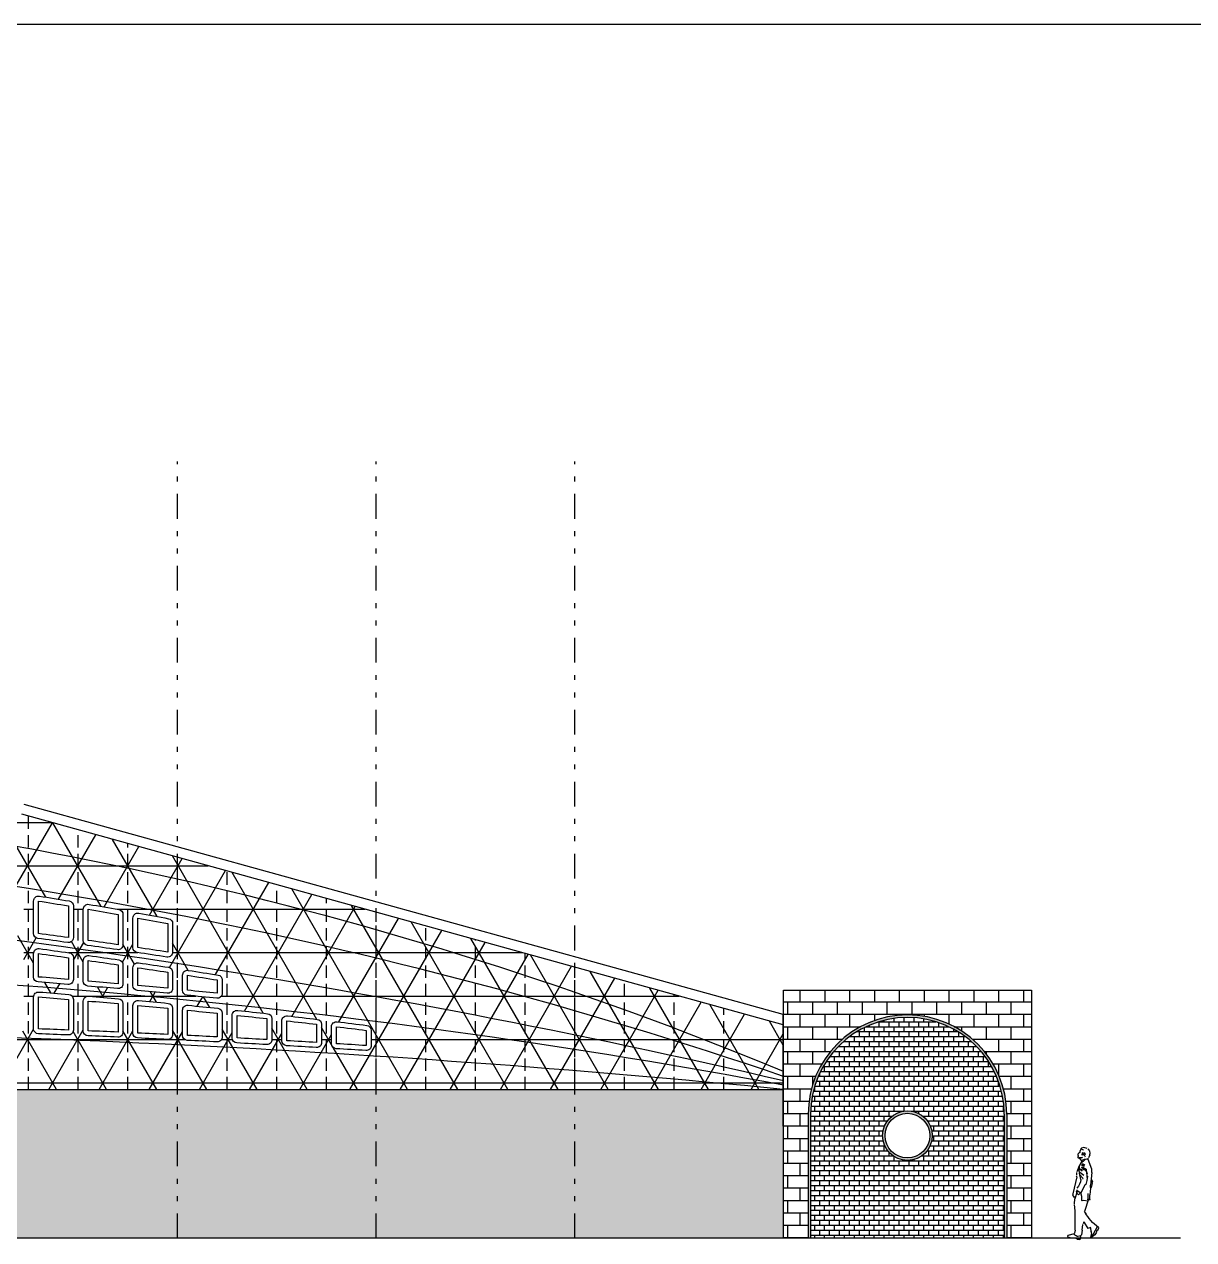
# Model space of a CAD drawing. Header units: inches. Extents: x 21 to 132, y 19 to 196.
# Drawn here: x 88.03 to 111.58, y 171.19 to 195.68 of the extents above; entities that cross this region are included whole.
import ezdxf

# ---------------------------------------------------------------- set-up
doc = ezdxf.new("R2010")
doc.units = ezdxf.units.IN
doc.header["$MEASUREMENT"] = 0
doc.linetypes.add('DIVIDE', pattern=[1.25, 0.5, -0.25, 0, -0.25, 0, -0.25])
doc.linetypes.add('HIDDEN', pattern=[0.375, 0.25, -0.125])
for name, color, linetype in [('ax', 40, 'DIVIDE'), ('FURN', 253, 'Continuous'), ('inwall', 41, 'Continuous'), ('wall', 7, 'Continuous')]:
    doc.layers.add(name, color=color, linetype=linetype)
doc.layers.add('door&win', color=5, linetype='Continuous', lineweight=25)

# ---------------------------------------------------------------- blocks, each defined once
blk = doc.blocks.new('4')
for p, q in [((-0.253, 1.713), (-0.186, 1.732)), ((-0.186, 1.732), (-0.139, 1.721)), ((-0.139, 1.721), (-0.124, 1.708)), ((-0.348, 1.295), (-0.274, 1.489)), ((-0.31, 1.618), (-0.305, 1.657)), ((-0.307, 1.587), (-0.31, 1.618)), ((-0.307, 1.587), (-0.276, 1.522)), ((-0.302, 1.664), (-0.271, 1.703)), ((-0.274, 1.489), (-0.263, 1.499)), ((-0.263, 1.517), (-0.263, 1.499)), ((-0.22, 1.496), (-0.105, 1.387)), ((-0.214, 1.54), (-0.212, 1.553)), ((-0.209, 1.602), (-0.201, 1.618)), ((-0.209, 1.602), (-0.196, 1.571)), ((-0.201, 1.618), (-0.186, 1.618)), ((-0.196, 1.571), (-0.181, 1.561)), ((-0.186, 1.618), (-0.173, 1.587)), ((-0.173, 1.587), (-0.16, 1.577)), ((-0.17, 1.682), (-0.124, 1.701)), ((-0.17, 1.682), (-0.165, 1.67)), ((-0.16, 1.577), (-0.145, 1.587)), ((-0.158, 1.54), (-0.142, 1.525)), ((-0.155, 1.628), (-0.145, 1.587)), ((-0.142, 1.525), (-0.093, 1.522)), ((-0.142, 1.46), (-0.132, 1.473)), ((-0.132, 1.473), (-0.124, 1.489)), ((-0.124, 1.708), (-0.124, 1.701)), ((-0.124, 1.701), (-0.114, 1.682)), ((-0.124, 1.489), (-0.067, 1.522)), ((-0.114, 1.682), (-0.103, 1.651)), ((-0.103, 1.651), (-0.103, 1.633)), ((-0.103, 1.633), (-0.08, 1.618)), ((-0.08, 1.618), (-0.07, 1.602)), ((-0.072, 1.571), (-0.07, 1.602)), ((-0.072, 1.571), (-0.07, 1.553)), ((-0.067, 1.522), (-0.07, 1.553)), ((-0.348, 1.23), (-0.348, 1.295)), ((-0.348, 1.23), (-0.32, 0.972)), ((-0.251, 1.168), (-0.24, 1.272)), ((-0.24, 1.272), (-0.23, 1.287)), ((-0.232, 1.295), (-0.23, 1.287)), ((-0.23, 1.287), (-0.163, 1.331)), ((-0.196, 1.279), (-0.191, 1.295)), ((-0.196, 1.279), (-0.181, 1.282)), ((-0.191, 1.349), (-0.168, 1.36)), ((-0.191, 1.349), (-0.189, 1.36)), ((-0.189, 1.36), (-0.17, 1.375)), ((-0.186, 1.168), (-0.106, 1.228)), ((-0.181, 1.282), (-0.165, 1.29)), ((-0.17, 1.375), (-0.132, 1.378)), ((-0.168, 1.36), (-0.155, 1.372)), ((-0.163, 1.331), (-0.147, 1.336)), ((-0.16, 1.254), (-0.137, 1.285)), ((-0.155, 1.372), (-0.147, 1.378)), ((-0.147, 1.336), (-0.134, 1.331)), ((-0.147, 1.321), (-0.134, 1.331)), ((-0.142, 1.46), (-0.139, 1.445)), ((-0.142, 1.437), (-0.139, 1.445)), ((-0.137, 1.285), (-0.119, 1.297)), ((-0.137, 1.269), (-0.106, 1.29)), ((-0.135, 1.441), (-0.077, 1.331)), ((-0.121, 1.295), (-0.106, 1.29)), ((-0.106, 1.29), (-0.098, 1.29)), ((-0.106, 1.228), (-0.096, 1.228)), ((-0.098, 1.324), (-0.09, 1.347)), ((-0.098, 1.29), (-0.09, 1.274)), ((-0.093, 1.246), (-0.096, 1.343)), ((-0.096, 1.228), (-0.096, 1.212)), ((-0.093, 1.246), (-0.093, 1.23)), ((-0.09, 1.364), (-0.044, 1.243)), ((-0.041, 1.174), (-0.044, 1.23)), ((-0.356, 1.047), (-0.344, 1.078)), ((-0.356, 1.047), (-0.356, 1.037)), ((-0.354, 1.006), (-0.356, 1.037)), ((-0.354, 1.006), (-0.331, 0.926)), ((-0.257, 1.154), (-0.243, 1.07)), ((-0.253, 1.13), (-0.251, 1.161)), ((-0.243, 1.07), (-0.222, 0.988)), ((-0.222, 0.988), (-0.204, 0.972)), ((-0.168, 1.101), (-0.163, 1.117)), ((-0.168, 1.101), (-0.16, 1.101)), ((-0.163, 1.117), (-0.106, 1.181)), ((-0.121, 1.086), (-0.096, 1.212)), ((-0.041, 1.14), (-0.039, 1.155)), ((-0.041, 1.14), (0.041, 0.796)), ((-0.331, 0.926), (-0.32, 0.915)), ((-0.318, 0.926), (-0.32, 0.972)), ((-0.32, 0.915), (-0.305, 0.778)), ((-0.305, 0.683), (-0.305, 0.778)), ((-0.274, 0.703), (-0.271, 0.778)), ((-0.271, 0.778), (-0.269, 0.802)), ((-0.204, 0.972), (-0.124, 0.817)), ((-0.145, 0.747), (-0.124, 0.817)), ((-0.142, 0.667), (-0.145, 0.747)), ((-0.121, 0.82), (-0.108, 0.817)), ((-0.108, 0.817), (-0.044, 0.866)), ((-0.108, 0.817), (-0.103, 0.802)), ((-0.103, 0.802), (-0.09, 0.789)), ((-0.09, 0.789), (-0.075, 0.781)), ((-0.075, 0.781), (-0.059, 0.791)), ((-0.059, 0.791), (-0.034, 0.843)), ((-0.052, 0.858), (-0.049, 0.843)), ((-0.049, 0.843), (-0.003, 0.698)), ((-0.041, 0.882), (-0.034, 0.843)), ((-0.041, 0.866), (-0.034, 0.853)), ((-0.008, 0.714), (-0.008, 0.74)), ((-0.008, 0.74), (0.008, 0.727)), ((0.021, 0.732), (0.041, 0.778)), ((0.041, 0.796), (0.041, 0.778)), ((-0.305, 0.683), (-0.302, 0.675)), ((-0.302, 0.675), (-0.294, 0.672)), ((-0.294, 0.672), (-0.271, 0.675)), ((-0.276, 0.688), (-0.196, 0.44)), ((-0.274, 0.703), (-0.261, 0.69)), ((-0.266, 0.675), (-0.261, 0.69)), ((-0.258, 0.649), (-0.181, 0.662)), ((-0.181, 0.662), (-0.15, 0.654)), ((-0.15, 0.654), (-0.142, 0.667)), ((-0.01, 0.455), (0.003, 0.585)), ((0.003, 0.595), (-0.003, 0.698)), ((0.008, 0.727), (0.021, 0.732)), ((-0.24, 0.391), (-0.196, 0.44)), ((-0.008, 0.068), (-0.01, 0.455)), ((-0.473, 0.089), (-0.46, 0.068)), ((-0.462, 0.13), (-0.455, 0.13)), ((-0.46, 0.068), (-0.444, 0.058)), ((-0.455, 0.13), (-0.372, -0.012)), ((-0.431, 0.011), (-0.426, 0.003)), ((-0.341, 0.003), (-0.325, 0.101)), ((-0.341, 0.003), (-0.318, -0.074)), ((-0.336, 0.021), (-0.333, 0.068)), ((-0.325, 0.101), (-0.315, 0.117)), ((-0.315, 0.117), (-0.269, 0.101)), ((-0.269, 0.101), (-0.196, 0.223)), ((-0.196, 0.223), (-0.181, 0.236)), ((-0.181, 0.236), (-0.168, 0.197)), ((-0.152, 0.068), (-0.163, 0.182)), ((-0.152, 0.068), (-0.134, -0.028)), ((-0.008, 0.068), (0.005, 0.003)), ((-0.372, -0.012), (-0.331, -0.061)), ((-0.331, -0.079), (-0.318, -0.074)), ((-0.134, -0.028), (-0.119, -0.048)), ((-0.121, -0.092), (-0.124, -0.061)), ((-0.121, -0.092), (-0.111, -0.108)), ((-0.119, -0.048), (-0.067, -0.059)), ((-0.111, -0.108), (0.072, -0.097)), ((-0.111, -0.108), (-0.106, -0.126)), ((-0.106, -0.126), (-0.052, -0.121)), ((-0.065, -0.061), (-0.052, -0.061)), ((-0.052, -0.121), (-0.041, -0.105)), ((0.013, -0.01), (0.137, -0.043)), ((0.072, -0.097), (0.134, -0.074)), ((0.134, -0.074), (0.147, -0.061)), ((0.137, -0.043), (0.147, -0.059))]:
    blk.add_line(p, q)
for centre, radius, start, end in [((-0.231, 1.391), 0.113, 38.0128, 106.5863), ((-0.105, 1.181), 0.146, 106.593, 172.6097), ((-0.149, 1.342), 0.0646, 88.5317, 148.6993), ((0.149, 1.103), 0.271, 183.6713, 224.5706), ((-1.041, 0.89), 0.954, 306.1676, 330.985), ((-0.429, 0.112), 0.0497, 171.0275, 207.8969), ((-0.262, 0.093), 0.186, 191.1032, 248.2953), ((-0.082, 0.046), 0.11, 287.3299, 329.405)]:
    blk.add_arc(centre, radius, start, end)

msp = doc.modelspace()

# ---------------------------------------------------------------- hatches: boundary and pattern name
at = {"layer": 'door&win'}
h = msp.add_hatch(color=256, dxfattribs=at)
h.dxf.hatch_style = 1
h.paths.add_polyline_path([(106.3192, 173.28348, 1), (105.3192, 173.28348, 1)])
h.paths.add_polyline_path([(106.2692, 173.28348, 1), (105.3692, 173.28348, 1)], flags=16)
at = {"layer": 'FURN'}
h = msp.add_hatch(dxfattribs=at)
h.set_pattern_fill('NET3', color=256, scale=7)
h.set_pattern_definition([(0, (187.1127, 140.2194), (0, 0.875), []), (60, (187.1127, 140.2194), (-0.757772, 0.4375), []), (120, (187.1127, 140.2194), (-0.757772, -0.4375), [])])
h.paths.add_polyline_path([(78.11917, 181.21451, -0.00522795), (79.11913, 181.16179), (79.11913, 174.21469), (78.11911, 174.21469)])
h.paths.add_polyline_path([(79.11913, 181.16179, -0.02100833), (83.11913, 180.73967), (83.11913, 174.21469), (79.11913, 174.21469)])
h.paths.add_polyline_path([(80.11913, 178.97454), (80.11913, 178.25033, 0.38957457), (80.21065, 178.15069, -0.00092905), (80.81028, 178.09857, 0.44039823), (80.91913, 178.19818), (80.91913, 178.9263, 0.39002851), (80.82745, 179.02595, 0.00152008), (80.22684, 179.07425, 0.43700783)], flags=16)
h.paths.add_polyline_path([(80.21913, 178.97454), (80.21913, 178.25033, -0.00092905), (80.81913, 178.19818), (80.81913, 178.9263, 0.00152008)], flags=0)
h.paths.add_polyline_path([(81.11913, 178.8921), (81.11913, 178.16216, 0.38779202), (81.21004, 178.06257, -0.00108453), (81.90961, 177.99718, 0.44243434), (82.01913, 178.09672), (82.01913, 178.82831, 0.38681888), (81.92856, 178.92786, 0.00177505), (81.22785, 178.99172, 0.44002898)], flags=16)
h.paths.add_polyline_path([(81.21913, 178.8921), (81.21913, 178.16216, -0.00108453), (81.91913, 178.09672), (81.91913, 178.82831, 0.00177505)], flags=0)
h.paths.add_polyline_path([(79.32707, 178.02278, 0.43768716), (79.21913, 177.92309), (79.21913, 176.90108, 0.40967608), (79.31758, 176.80109, -0.00087011), (79.81723, 176.79247, 0.41978871), (79.91913, 176.89245), (79.91913, 177.88249, 0.39022907), (79.82738, 177.98215, 0.00077576)], flags=16)
h.paths.add_polyline_path([(80.11913, 177.84889), (80.11913, 176.8843, 0.40784815), (80.21695, 176.78432, -0.00104427), (80.81653, 176.77001, 0.42183731), (80.91913, 176.86997), (80.91913, 177.7966, 0.38844168), (80.828, 177.89621, 0.00093137), (80.22763, 177.94852, 0.43935221)], flags=16)
h.paths.add_polyline_path([(79.31913, 177.92309), (79.31913, 176.90108, -0.00087011), (79.81913, 176.89245), (79.81913, 177.88249, 0.00077576)], flags=0)
h.paths.add_polyline_path([(80.21913, 177.84889), (80.21913, 176.8843, -0.00104427), (80.81913, 176.86997), (80.81913, 177.7966, 0.00093137)], flags=0)
h.paths.add_polyline_path([(81.11913, 177.76049), (81.11913, 176.85903, 0.40581956), (81.21626, 176.75907, -0.00121856), (81.91577, 176.73725, 0.42409467), (82.01913, 176.83719), (82.01913, 177.69489, 0.3864769), (81.92868, 177.79443, 0.00108724), (81.22824, 177.86008, 0.4412056)], flags=16)
h.paths.add_polyline_path([(81.21913, 177.76049), (81.21913, 176.85903, -0.00121856), (81.91913, 176.83719), (81.91913, 177.69489, 0.00108724)], flags=0)
h.paths.add_polyline_path([(82.21913, 178.7896), (82.21913, 178.05795, 0.38583253), (82.30936, 177.95843, -0.00093018), (82.90899, 177.89843, 0.44428916), (83.01913, 177.99792), (83.01913, 178.72847, 0.38390412), (82.92957, 178.82793, 0.00152304), (82.32896, 178.88912, 0.44336317)], flags=16)
h.paths.add_polyline_path([(82.31913, 178.7896), (82.31913, 178.05795, -0.00093018), (82.91913, 177.99792), (82.91913, 178.72847, 0.00152304)], flags=0)
h.paths.add_polyline_path([(82.21913, 177.65602), (82.21913, 176.82318, 0.40359094), (82.31549, 176.72325, -0.00104475), (82.91507, 176.70016, 0.4261505), (83.01913, 176.80008), (83.01913, 177.59584, 0.38469187), (82.9293, 177.69532, 0.00093251), (82.32892, 177.75554, 0.44324848)], flags=16)
h.paths.add_polyline_path([(80.11913, 176.4842), (80.11913, 175.61137, 0.41253056), (80.21855, 175.51138, -0.00059598), (80.81832, 175.50721, 0.41659782), (80.91913, 175.60721), (80.91913, 176.46984, 0.40660958), (80.82173, 176.5698, 0.00104719), (80.22131, 176.58418, 0.42062565)], flags=16)
h.paths.add_polyline_path([(82.31913, 177.65602), (82.31913, 176.82318, -0.00104475), (82.91913, 176.80008), (82.91913, 177.59584, 0.00093251)], flags=0)
h.paths.add_polyline_path([(80.21913, 176.4842), (80.21913, 175.61137, -0.00059598), (80.81913, 175.60721), (80.81913, 176.46984, 0.00104719)], flags=0)
h.paths.add_polyline_path([(81.11913, 176.45886), (81.11913, 175.60364, 0.41136868), (81.21816, 175.50364, -0.00069534), (81.91788, 175.49587, 0.4178807), (82.01913, 175.59586), (82.01913, 176.43697, 0.40437371), (81.9225, 176.53691, 0.00122197), (81.22201, 176.55882, 0.42268134)], flags=16)
h.paths.add_polyline_path([(81.21913, 176.45886), (81.21913, 175.60364, -0.00069534), (81.91913, 175.59586), (81.91913, 176.43697, 0.00122197)], flags=0)
h.paths.add_polyline_path([(82.21913, 176.42292), (82.21913, 175.59054, 0.41009166), (82.31772, 175.49055, -0.00059604), (82.91748, 175.48138, 0.41904804), (83.01913, 175.58137), (83.01913, 176.39975, 0.40234361), (82.9232, 176.49966, 0.00104767), (82.32278, 176.52285, 0.42494658)], flags=16)
h.paths.add_polyline_path([(82.31913, 176.42292), (82.31913, 175.59054, -0.00059604), (82.91913, 175.58137), (82.91913, 176.39975, 0.00104767)], flags=0)
h.paths.add_polyline_path([(83.11913, 180.73967, -0.02127416), (87.11913, 179.97166), (87.11913, 174.21469), (83.11913, 174.21469)])
h.paths.add_polyline_path([(85.33199, 178.54608, 0.45251876), (85.21913, 178.44691), (85.21913, 177.7352, 0.38049458), (85.30751, 177.63588, -0.00093208), (85.90714, 177.56458, 0.4498764), (86.01913, 177.66386), (86.01913, 178.36722, 0.37517389), (85.9326, 178.4663, 0.0015285)], flags=16)
h.paths.add_polyline_path([(84.93159, 178.59718, 0.00152651), (84.33098, 178.67074, 0.44945634), (84.21913, 178.57145), (84.21913, 177.84907, 0.38227298), (84.30812, 177.74967, -0.00093141), (84.90775, 177.68215, 0.4480101), (85.01913, 177.7815), (85.01913, 178.49796, 0.37808197)], flags=16)
h.paths.add_polyline_path([(85.31913, 178.44691), (85.31913, 177.7352, -0.00093208), (85.91913, 177.66386), (85.91913, 178.36722, 0.0015285)], flags=0)
h.paths.add_polyline_path([(84.91913, 178.49796, 0.00152651), (84.31913, 178.57145), (84.31913, 177.84907, -0.00093141), (84.91913, 177.7815)], flags=0)
h.paths.add_polyline_path([(86.21913, 178.31201), (86.21913, 177.61504, 0.37871698), (86.30689, 177.51579, -0.00093279), (86.90652, 177.44072, 0.45174671), (87.01913, 177.53992), (87.01913, 178.22608, 0.37226733), (86.93361, 178.32503, 0.00153065), (86.333, 178.41104, 0.45559232)], flags=16)
h.paths.add_polyline_path([(86.31913, 178.31201), (86.31913, 177.61504, -0.00093279), (86.91913, 177.53992), (86.91913, 178.22608, 0.00153065)], flags=0)
h.paths.add_polyline_path([(85.33078, 177.43179, 0.4488431), (85.21913, 177.33247), (85.21913, 176.68252, 0.3975268), (85.3134, 176.58268, -0.00104582), (85.91298, 176.54703, 0.43234031), (86.01913, 176.64684), (86.01913, 177.26095, 0.37934246), (85.93115, 177.36022, 0.00093442)], flags=16)
h.paths.add_polyline_path([(85.31913, 177.33247), (85.31913, 176.68252, -0.00104582), (85.91913, 176.64684), (85.91913, 177.26095, 0.00093442)], flags=0)
h.paths.add_polyline_path([(86.21913, 177.212), (86.21913, 176.62165, 0.39550955), (86.31271, 176.52186, -0.00104628), (86.91229, 176.482, 0.43441143), (87.01913, 176.58177), (87.01913, 177.13669, 0.37756095), (86.93177, 177.23589, 0.00093513), (86.3314, 177.31125, 0.45071581)], flags=16)
h.paths.add_polyline_path([(83.92991, 177.58993, 0.00093311), (83.32954, 177.65392, 0.44510953), (83.21913, 177.55446), (83.21913, 176.78328, 0.40156738), (83.31479, 176.68337, -0.00104505), (83.91438, 176.6561, 0.42820997), (84.01913, 176.75598), (84.01913, 177.49051, 0.38290783)], flags=16)
h.paths.add_polyline_path([(86.31913, 177.212), (86.31913, 176.62165, -0.00104628), (86.91913, 176.58177), (86.91913, 177.13669, 0.00093513)], flags=0)
h.paths.add_polyline_path([(83.91913, 177.49051, 0.00093311), (83.31913, 177.55446), (83.31913, 176.78328, -0.00104505), (83.91913, 176.75598)], flags=0)
h.paths.add_polyline_path([(84.92459, 176.40416, 0.00122304), (84.22411, 176.44077, 0.42886959), (84.11913, 176.3409), (84.11913, 175.55658, 0.40788839), (84.21697, 175.45661, -0.00069548), (84.91669, 175.44049, 0.42138589), (85.01913, 175.54046), (85.01913, 176.30431, 0.39829012)], flags=16)
h.paths.add_polyline_path([(84.91913, 176.30431, 0.00122304), (84.21913, 176.3409), (84.21913, 175.55658, -0.00069548), (84.91913, 175.54046)], flags=0)
h.paths.add_polyline_path([(86.21913, 176.22082), (86.21913, 175.50236, 0.40545671), (86.31613, 175.4024, -0.00059626), (86.91589, 175.38369, 0.42372811), (87.01913, 175.48364), (87.01913, 176.18083, 0.39424481), (86.92599, 176.28059, 0.00104921), (86.32557, 176.32061, 0.43322162)], flags=16)
h.paths.add_polyline_path([(86.31913, 176.22082), (86.31913, 175.50236, -0.00059626), (86.91913, 175.48364), (86.91913, 176.18083, 0.00104921)], flags=0)
h.paths.add_polyline_path([(83.82383, 176.46016, 0.0008733), (83.32348, 176.48281, 0.42700966), (83.21913, 176.3829), (83.21913, 175.57446, 0.40893165), (83.31732, 175.47447, -0.00049673), (83.81712, 175.46495, 0.42009954), (83.91913, 175.56493), (83.91913, 176.36027, 0.40051847)], flags=16)
h.paths.add_polyline_path([(83.81913, 176.36027, 0.0008733), (83.31913, 176.3829), (83.31913, 175.57446, -0.00049673), (83.81913, 175.56493)], flags=0)
h.paths.add_polyline_path([(87.11913, 179.97166, -0.00462049), (87.97845, 179.76002), (91.11913, 178.89078), (91.11913, 174.21469), (87.11913, 174.21469)])
h.paths.add_polyline_path([(87.93462, 178.17332, 0.00153297), (87.33401, 178.2656, 0.45867742), (87.21913, 178.16672), (87.21913, 177.48857, 0.37694012), (87.30627, 177.3894, -0.00093354), (87.9059, 177.31053, 0.45362114), (88.01913, 177.40965), (88.01913, 178.07453, 0.36936196)], flags=16)
h.paths.add_polyline_path([(88.21913, 178.01097), (88.21913, 177.35577, 0.37516391), (88.30566, 177.25668, -0.00093432), (88.90529, 177.17401, 0.45549978), (89.01913, 177.27305), (89.01913, 177.91249, 0.36645742), (88.93563, 178.01112, 0.00153547), (88.33502, 178.1097, 0.46177452)], flags=16)
h.paths.add_polyline_path([(87.91913, 178.07453, 0.00153297), (87.31913, 178.16672), (87.31913, 177.48857, -0.00093354), (87.91913, 177.40965)], flags=0)
h.paths.add_polyline_path([(88.31913, 178.01097), (88.31913, 177.35577, -0.00093432), (88.91913, 177.27305), (88.91913, 177.91249, 0.00153547)], flags=0)
h.paths.add_polyline_path([(89.21913, 177.84473), (89.21913, 177.21663, 0.37338827), (89.30504, 177.11763, -0.00093514), (89.90467, 177.03114, 0.45738272), (90.01913, 177.13009), (90.01913, 177.73993, 0.36355335), (89.93664, 177.83838, 0.00153813), (89.33603, 177.94329, 0.46488407)], flags=16)
h.paths.add_polyline_path([(89.31913, 177.84473), (89.31913, 177.21663, -0.00093514), (89.91913, 177.13009), (89.91913, 177.73993, 0.00153813)], flags=0)
h.paths.add_polyline_path([(87.93239, 177.10521, 0.00093589), (87.33202, 177.18438, 0.4525926), (87.21913, 177.08521), (87.21913, 176.55378, 0.39349417), (87.31201, 176.45403, -0.00104679), (87.91159, 176.40997, 0.43648668), (88.01913, 176.50969), (88.01913, 177.0061, 0.37578012)], flags=16)
h.paths.add_polyline_path([(88.21913, 176.95208), (88.21913, 176.47889, 0.39148056), (88.31131, 176.3792, -0.00104735), (88.9109, 176.33093, 0.43856619), (89.01913, 176.43059), (89.01913, 176.86915, 0.3739999), (88.93301, 176.96818, 0.00093667), (88.33264, 177.05116, 0.45447356)], flags=16)
h.paths.add_polyline_path([(87.91913, 177.0061, 0.00093589), (87.31913, 177.08521), (87.31913, 176.55378, -0.00104679), (87.91913, 176.50969)], flags=0)
h.paths.add_polyline_path([(88.31913, 176.95208), (88.31913, 176.47889, -0.00104735), (88.91913, 176.43059), (88.91913, 176.86915, 0.00093667)], flags=0)
h.paths.add_polyline_path([(89.21913, 176.81259), (89.21913, 176.39699, 0.38946859), (89.31062, 176.29735, -0.00104797), (89.9102, 176.24486, 0.44065009), (90.01913, 176.34446), (90.01913, 176.72583, 0.3722202), (89.93363, 176.82478, 0.0009375), (89.33325, 176.91159, 0.4563588)], flags=16)
h.paths.add_polyline_path([(90.21913, 177.66794), (90.21913, 177.07113, 0.37161312), (90.30442, 176.97222, -0.000936), (90.90405, 176.88191, 0.45927006), (91.01913, 176.98077), (91.01913, 177.55678, 0.3606494), (90.93765, 177.65505, 0.00154098), (90.33704, 177.76633, 0.46800651)], flags=16)
h.paths.add_polyline_path([(89.31913, 176.81259), (89.31913, 176.39699, -0.00104797), (89.91913, 176.34446), (89.91913, 176.72583, 0.0009375)], flags=0)
h.paths.add_polyline_path([(90.31913, 177.66794), (90.31913, 177.07113, -0.000936), (90.91913, 176.98077), (90.91913, 177.55678, 0.00154098)], flags=0)
h.paths.add_polyline_path([(87.92669, 176.20826, 0.00104973), (87.32627, 176.2525, 0.43530028), (87.21913, 176.15276), (87.21913, 175.47037, 0.40430002), (87.31573, 175.37043, -0.00059634), (87.9155, 175.34933, 0.42490091), (88.01913, 175.44926), (88.01913, 176.10855, 0.39222493)], flags=16)
h.paths.add_polyline_path([(88.32697, 176.17736, 0.43738314), (88.21913, 176.07766), (88.21913, 175.4344, 0.40314409), (88.31534, 175.33447, -0.00059642), (88.9151, 175.31099, 0.42607488), (89.01913, 175.41091), (89.01913, 176.02923, 0.39020675), (88.92739, 176.12889, 0.00105029)], flags=16)
h.paths.add_polyline_path([(87.91913, 176.10855, 0.00104973), (87.31913, 176.15276), (87.31913, 175.47037, -0.00059634), (87.91913, 175.44926)], flags=0)
h.paths.add_polyline_path([(88.31913, 176.07766), (88.31913, 175.4344, -0.00059642), (88.91913, 175.41091), (88.91913, 176.02923, 0.00105029)], flags=0)
h.paths.add_polyline_path([(90.21913, 176.66672), (90.21913, 176.30804, 0.38745816), (90.30992, 176.20847, -0.00104863), (90.9095, 176.15176, 0.44273851), (91.01913, 176.25129), (91.01913, 176.57613, 0.37044093), (90.93424, 176.67498, 0.00093837), (90.33387, 176.76563, 0.45824841)], flags=16)
h.paths.add_polyline_path([(89.21913, 175.99552), (89.21913, 175.39445, 0.40198892), (89.31494, 175.29454, -0.00059652), (89.9147, 175.26867, 0.42725003), (90.01913, 175.36857), (90.01913, 175.94286, 0.38819016), (89.92808, 176.04245, 0.00105091), (89.32766, 176.09516, 0.43947035)], flags=16)
h.paths.add_polyline_path([(90.31913, 176.66672), (90.31913, 176.30804, -0.00104863), (90.91913, 176.25129), (90.91913, 176.57613, 0.00093837)], flags=0)
h.paths.add_polyline_path([(89.31913, 175.99552), (89.31913, 175.39445, -0.00059652), (89.91913, 175.36857), (89.91913, 175.94286, 0.00105091)], flags=0)
h.paths.add_polyline_path([(90.21913, 175.90633), (90.21913, 175.35052, 0.40083448), (90.31454, 175.25062, -0.00059663), (90.9143, 175.22236, 0.42842639), (91.01913, 175.32224), (91.01913, 175.84942, 0.38617504), (90.92878, 175.94895, 0.00105159), (90.32836, 176.0059, 0.44156202)], flags=16)
h.paths.add_polyline_path([(90.31913, 175.90633), (90.31913, 175.35052, -0.00059663), (90.91913, 175.32224), (90.91913, 175.84942, 0.00105159)], flags=0)
h.paths.add_polyline_path([(91.11913, 178.89078), (95.11913, 177.78371), (95.11913, 174.21469), (91.11913, 174.21469)])
h.paths.add_polyline_path([(91.93486, 176.51878, 0.00093928), (91.33449, 176.61327, 0.46014249), (91.21913, 176.51446), (91.21913, 176.21205, 0.38544916), (91.30923, 176.11254, -0.00104935), (91.90881, 176.0516, 0.44483157), (92.01913, 176.15106), (92.01913, 176.42003, 0.36866203)], flags=16)
h.paths.add_polyline_path([(91.91913, 176.42003, 0.00093928), (91.31913, 176.51446), (91.31913, 176.21205, -0.00104935), (91.91913, 176.15106)], flags=0)
h.paths.add_polyline_path([(91.92948, 175.84837, 0.00105231), (91.32906, 175.90957, 0.4436583), (91.21913, 175.81007), (91.21913, 175.3026, 0.39968075), (91.31414, 175.20272, -0.00059675), (91.91391, 175.17207, 0.42960397), (92.01913, 175.27193), (92.01913, 175.74891, 0.38416128)], flags=16)
h.paths.add_polyline_path([(92.21913, 175.70672), (92.21913, 175.25069, 0.3985277), (92.31375, 175.15083, -0.00059687), (92.91351, 175.11779, 0.43078281), (93.01913, 175.21763), (93.01913, 175.6413, 0.38214876), (92.93018, 175.74069, 0.00105309), (92.32976, 175.80615, 0.44575931)], flags=16)
h.paths.add_polyline_path([(91.91913, 175.74891, 0.00105231), (91.31913, 175.81007), (91.31913, 175.3026, -0.00059675), (91.91913, 175.27193)], flags=0)
h.paths.add_polyline_path([(92.31913, 175.70672), (92.31913, 175.25069, -0.00059687), (92.91913, 175.21763), (92.91913, 175.6413, 0.00105309)], flags=0)
h.paths.add_polyline_path([(93.21913, 175.59627), (93.21913, 175.19479, 0.39737532), (93.31335, 175.09496, -0.00059701), (93.91311, 175.05952, 0.43196292), (94.01913, 175.15934), (94.01913, 175.52659, 0.38013737), (93.93088, 175.6259, 0.00105392), (93.33046, 175.69563, 0.44786519)], flags=16)
h.paths.add_polyline_path([(93.31913, 175.59627), (93.31913, 175.19479, -0.00059701), (93.91913, 175.15934), (93.91913, 175.52659, 0.00105392)], flags=0)
h.paths.add_polyline_path([(94.21913, 175.47871), (94.21913, 175.1349, 0.39622359), (94.31295, 175.03509, -0.00059715), (94.91271, 174.99725, 0.43314433), (95.01913, 175.09705), (95.01913, 175.40475, 0.378127), (94.93157, 175.50397, 0.00105481), (94.33115, 175.57798, 0.44997607)], flags=16)
h.paths.add_polyline_path([(94.31913, 175.47871), (94.31913, 175.1349, -0.00059715), (94.91913, 175.09705), (94.91913, 175.40475, 0.00105481)], flags=0)
h.paths.add_polyline_path([(95.11913, 177.78371), (99.11913, 176.67664), (99.11913, 174.21469), (95.11913, 174.21469)])
h.paths.add_polyline_path([(99.11913, 176.67664), (103.31899, 175.51425), (103.31905, 174.21469), (99.11913, 174.21469)])
at = {"layer": 'inwall'}
h = msp.add_hatch(dxfattribs=at)
h.set_pattern_fill('BRICK', color=251)
h.set_pattern_definition([(0, (-154.83917, 183.97823), (0, 0.25), []), (90, (-154.83917, 183.97823), (-0.5, 0), [0.25, -0.25]), (90, (-154.58917, 183.97823), (-0.5, 0), [-0.25, 0.25])])
h.paths.add_polyline_path([(107.8192, 173.71469), (107.8192, 171.21469), (108.3192, 171.21469), (108.3192, 176.21327), (103.3192, 176.21327), (103.3192, 171.21469), (103.8192, 171.21469), (103.8192, 173.71422, -1)])
h = msp.add_hatch(color=256, dxfattribs=at)
h.dxf.hatch_style = 1
h.paths.add_polyline_path([(107.8192, 173.71422), (107.8192, 171.21469), (107.7692, 171.21469), (107.7692, 173.71422, 1), (103.8692, 173.71468), (103.8692, 171.21469), (103.8192, 171.21469), (103.8192, 173.71469, -1)])
h = msp.add_hatch(dxfattribs=at)
h.set_pattern_fill('BRICK', color=253, scale=0.4)
h.set_pattern_definition([(0, (-161.44875, 183.97823), (0, 0.1), []), (90, (-161.44875, 183.97823), (-0.2, 0), [0.1, -0.1]), (90, (-161.34875, 183.97823), (-0.2, 0), [-0.1, 0.1])])
h.paths.add_polyline_path([(103.8692, 173.71422), (103.8692, 171.21469), (107.7692, 171.21469), (107.7692, 173.71468, 1)])
h.paths.add_polyline_path([(106.3192, 173.28348, -1), (105.3192, 173.28348, -1)], flags=16)
h.paths.add_polyline_path([(106.2692, 173.28348, -1), (105.3692, 173.28348, -1)], flags=0)
h = msp.add_hatch(dxfattribs=at)
h.set_pattern_fill('BRICK', color=253, scale=0.6)
h.set_pattern_definition([(0, (187.11269, 140.21943), (0, 0.15), []), (90, (187.1127, 140.21943), (-0.3, 0), [0.15, -0.15]), (90, (187.2627, 140.21943), (-0.3, 0), [-0.15, 0.15])])
h.paths.add_polyline_path([(79.11913, 174.21469), (83.11913, 174.21469), (83.11913, 171.21469), (79.11913, 171.21469)])
h.paths.add_polyline_path([(83.11913, 174.21469), (87.11913, 174.21469), (87.11913, 171.21469), (83.11913, 171.21469)])
h.paths.add_polyline_path([(87.11913, 174.21469), (91.11913, 174.21469), (91.11913, 171.21469), (87.11913, 171.21469)])
h.paths.add_polyline_path([(91.11913, 174.21469), (95.11913, 174.21469), (95.11913, 171.21469), (91.11913, 171.21469)])
h.paths.add_polyline_path([(95.11913, 174.21469), (103.31905, 174.21469), (103.3192, 171.21469), (95.11913, 171.21469)])

# ---------------------------------------------------------------- linework, layer by layer
for p, q in [((21.16839, 195.67672), (132.18873, 195.67672)), ((103.3192, 171.21469), (103.31898, 175.72177))]:
    msp.add_line(p, q)
at = {"layer": 'ax'}
for p, q in [((91.11913, 171.21469), (91.11913, 186.86993)), ((95.11913, 171.21469), (95.11913, 186.86993)), ((99.11913, 171.21469), (99.11913, 186.86993))]:
    msp.add_line(p, q, dxfattribs=at)
at = {"layer": 'door&win'}
for points in [[(88.21913, 178.01097, -0.46177452), (88.33502, 178.1097, -0.00153547), (88.93563, 178.01112, -0.36645742), (89.01913, 177.91249), (89.01913, 177.27305, -0.45549978), (88.90529, 177.17401, 0.00093432), (88.30566, 177.25668, -0.37516391), (88.21913, 177.35577)], [(88.31913, 178.01097, -0.00153547), (88.91913, 177.91249), (88.91913, 177.27305, 0.00093432), (88.31913, 177.35577)], [(89.21913, 177.84473, -0.46488407), (89.33603, 177.94329, -0.00153813), (89.93664, 177.83838, -0.36355335), (90.01913, 177.73993), (90.01913, 177.13009, -0.45738272), (89.90467, 177.03114, 0.00093514), (89.30504, 177.11763, -0.37338827), (89.21913, 177.21663)], [(89.31913, 177.84473, -0.00153813), (89.91913, 177.73993), (89.91913, 177.13009, 0.00093514), (89.31913, 177.21663)], [(90.21913, 177.66794, -0.46800651), (90.33704, 177.76633, -0.00154098), (90.93765, 177.65505, -0.3606494), (91.01913, 177.55678), (91.01913, 176.98077, -0.45927006), (90.90405, 176.88191, 0.000936), (90.30442, 176.97222, -0.37161312), (90.21913, 177.07113)], [(90.31913, 177.66794, -0.00154098), (90.91913, 177.55678), (90.91913, 176.98077, 0.000936), (90.31913, 177.07113)], [(88.21913, 176.95208, -0.45447356), (88.33264, 177.05116, -0.00093667), (88.93301, 176.96818, -0.3739999), (89.01913, 176.86915), (89.01913, 176.43059, -0.43856619), (88.9109, 176.33093, 0.00104735), (88.31131, 176.3792, -0.39148056), (88.21913, 176.47889)], [(88.31913, 176.95208, -0.00093667), (88.91913, 176.86915), (88.91913, 176.43059, 0.00104735), (88.31913, 176.47889)], [(89.21913, 176.81259, -0.4563588), (89.33325, 176.91159, -0.0009375), (89.93363, 176.82478, -0.3722202), (90.01913, 176.72583), (90.01913, 176.34446, -0.44065009), (89.9102, 176.24486, 0.00104797), (89.31062, 176.29735, -0.38946859), (89.21913, 176.39699)], [(89.31913, 176.81259, -0.0009375), (89.91913, 176.72583), (89.91913, 176.34446, 0.00104797), (89.31913, 176.39699)], [(90.21913, 176.66672, -0.45824841), (90.33387, 176.76563, -0.00093837), (90.93424, 176.67498, -0.37044093), (91.01913, 176.57613), (91.01913, 176.25129, -0.44273851), (90.9095, 176.15176, 0.00104863), (90.30992, 176.20847, -0.38745816), (90.21913, 176.30804)], [(90.31913, 176.66672, -0.00093837), (90.91913, 176.57613), (90.91913, 176.25129, 0.00104863), (90.31913, 176.30804)], [(91.21913, 176.51446, -0.46014249), (91.33449, 176.61327, -0.00093928), (91.93486, 176.51878, -0.36866203), (92.01913, 176.42003), (92.01913, 176.15106, -0.44483157), (91.90881, 176.0516, 0.00104935), (91.30923, 176.11254, -0.38544916), (91.21913, 176.21205)], [(91.31913, 176.51446, -0.00093928), (91.91913, 176.42003), (91.91913, 176.15106, 0.00104935), (91.31913, 176.21205)], [(88.21913, 176.07766, -0.43738314), (88.32697, 176.17736, -0.00105029), (88.92739, 176.12889, -0.39020675), (89.01913, 176.02923), (89.01913, 175.41091, -0.42607488), (88.9151, 175.31099, 0.00059642), (88.31534, 175.33447, -0.40314409), (88.21913, 175.4344)], [(89.21913, 175.99552, -0.43947035), (89.32766, 176.09516, -0.00105091), (89.92808, 176.04245, -0.38819016), (90.01913, 175.94286), (90.01913, 175.36857, -0.42725003), (89.9147, 175.26867, 0.00059652), (89.31494, 175.29454, -0.40198892), (89.21913, 175.39445)], [(88.31913, 176.07766, -0.00105029), (88.91913, 176.02923), (88.91913, 175.41091, 0.00059642), (88.31913, 175.4344)], [(89.31913, 175.99552, -0.00105091), (89.91913, 175.94286), (89.91913, 175.36857, 0.00059652), (89.31913, 175.39445)], [(90.21913, 175.90633, -0.44156202), (90.32836, 176.0059, -0.00105159), (90.92878, 175.94895, -0.38617504), (91.01913, 175.84942), (91.01913, 175.32224, -0.42842639), (90.9143, 175.22236, 0.00059663), (90.31454, 175.25062, -0.40083448), (90.21913, 175.35052)], [(90.31913, 175.90633, -0.00105159), (90.91913, 175.84942), (90.91913, 175.32224, 0.00059663), (90.31913, 175.35052)], [(91.21913, 175.81007, -0.4436583), (91.32906, 175.90957, -0.00105231), (91.92948, 175.84837, -0.38416128), (92.01913, 175.74891), (92.01913, 175.27193, -0.42960397), (91.91391, 175.17207, 0.00059675), (91.31414, 175.20272, -0.39968075), (91.21913, 175.3026)], [(91.31913, 175.81007, -0.00105231), (91.91913, 175.74891), (91.91913, 175.27193, 0.00059675), (91.31913, 175.3026)], [(92.21913, 175.70672, -0.44575931), (92.32976, 175.80615, -0.00105309), (92.93018, 175.74069, -0.38214876), (93.01913, 175.6413), (93.01913, 175.21763, -0.43078281), (92.91351, 175.11779, 0.00059687), (92.31375, 175.15083, -0.3985277), (92.21913, 175.25069)], [(92.31913, 175.70672, -0.00105309), (92.91913, 175.6413), (92.91913, 175.21763, 0.00059687), (92.31913, 175.25069)], [(93.21913, 175.59627, -0.44786519), (93.33046, 175.69563, -0.00105392), (93.93088, 175.6259, -0.38013737), (94.01913, 175.52659), (94.01913, 175.15934, -0.43196292), (93.91311, 175.05952, 0.00059701), (93.31335, 175.09496, -0.39737532), (93.21913, 175.19479)], [(93.31913, 175.59627, -0.00105392), (93.91913, 175.52659), (93.91913, 175.15934, 0.00059701), (93.31913, 175.19479)], [(94.21913, 175.47871, -0.44997607), (94.33115, 175.57798, -0.00105481), (94.93157, 175.50397, -0.378127), (95.01913, 175.40475), (95.01913, 175.09705, -0.43314433), (94.91271, 174.99725, 0.00059715), (94.31295, 175.03509, -0.39622359), (94.21913, 175.1349)], [(94.31913, 175.47871, -0.00105481), (94.91913, 175.40475), (94.91913, 175.09705, 0.00059715), (94.31913, 175.1349)]]:
    msp.add_lwpolyline(points, format="xyb", close=True, dxfattribs=at)
for radius in [0.5, 0.45]:
    msp.add_circle((105.8192, 173.28348), radius, dxfattribs=at)
at = {"layer": 'inwall', "color": 253, "linetype": 'HIDDEN'}
for p, q in [((88.11913, 174.21469), (88.11913, 179.72108)), ((89.11913, 174.21469), (89.11913, 179.44432)), ((90.11913, 174.21469), (90.11913, 179.16755)), ((91.11913, 174.21469), (91.11913, 178.89078)), ((92.11913, 174.21469), (92.11913, 178.61401)), ((93.11913, 174.21469), (93.11913, 178.33724)), ((94.11913, 174.21469), (94.11913, 178.06048)), ((95.11913, 174.21469), (95.11913, 177.78371)), ((96.11913, 174.21469), (96.11913, 177.50694)), ((97.11913, 174.21469), (97.11913, 177.23017)), ((98.11913, 174.21469), (98.11913, 176.9534)), ((99.11913, 174.21469), (99.11913, 176.67664)), ((100.11913, 174.21469), (100.11913, 176.39987)), ((101.11913, 174.21469), (101.11913, 176.1231)), ((102.11913, 174.21469), (102.11913, 175.84633))]:
    msp.add_line(p, q, dxfattribs=at)
at = {"layer": 'inwall'}
for p, q in [((103.3192, 171.21469), (103.3192, 176.21327)), ((103.3192, 176.21327), (108.3192, 176.21327)), ((108.3192, 176.21327), (108.3192, 171.21469)), ((103.8192, 173.71469), (103.8192, 171.21469)), ((103.8692, 173.71469), (103.8692, 171.21469)), ((107.7692, 173.71469), (107.7692, 171.21469)), ((107.8192, 173.71469), (107.8192, 171.21469)), ((111.3192, 171.21469), (103.3192, 171.21469))]:
    msp.add_line(p, q, dxfattribs=at)
for centre, radius, start, end in [((74.54313, 105.08444), 75.21531, 67.5062567, 87.2749018), ((73.45482, 86.97731), 92.45523, 71.1546725, 87.1081665), ((66.48464, 16.76975), 161.86361, 76.8462202, 85.8781086), ((77.08973, 33.23626), 143.48212, 79.466724, 89.5888799), ((105.8192, 173.71445), 2, 0.006743, 179.993257), ((105.8192, 173.71445), 1.95, 0.006743, 179.993257), ((78.77203, -76.07575), 251.49129, 84.3986464, 90.1487157)]:
    msp.add_arc(centre, radius, start, end, dxfattribs=at)
at = {"layer": 'wall'}
for p, q in [((103.31899, 175.51425), (87.97845, 179.76002)), ((103.31898, 175.72177), (88.0318, 179.95277)), ((78.11913, 174.21469), (103.3192, 174.21469)), ((103.3192, 171.21469), (78.11909, 171.21469))]:
    msp.add_line(p, q, dxfattribs=at)

# ---------------------------------------------------------------- block references
at = {"layer": 'FURN', "xscale": -1}
msp.add_blockref('4', (109.18783, 171.31213), dxfattribs=at)

doc.saveas('drawing.dxf')
